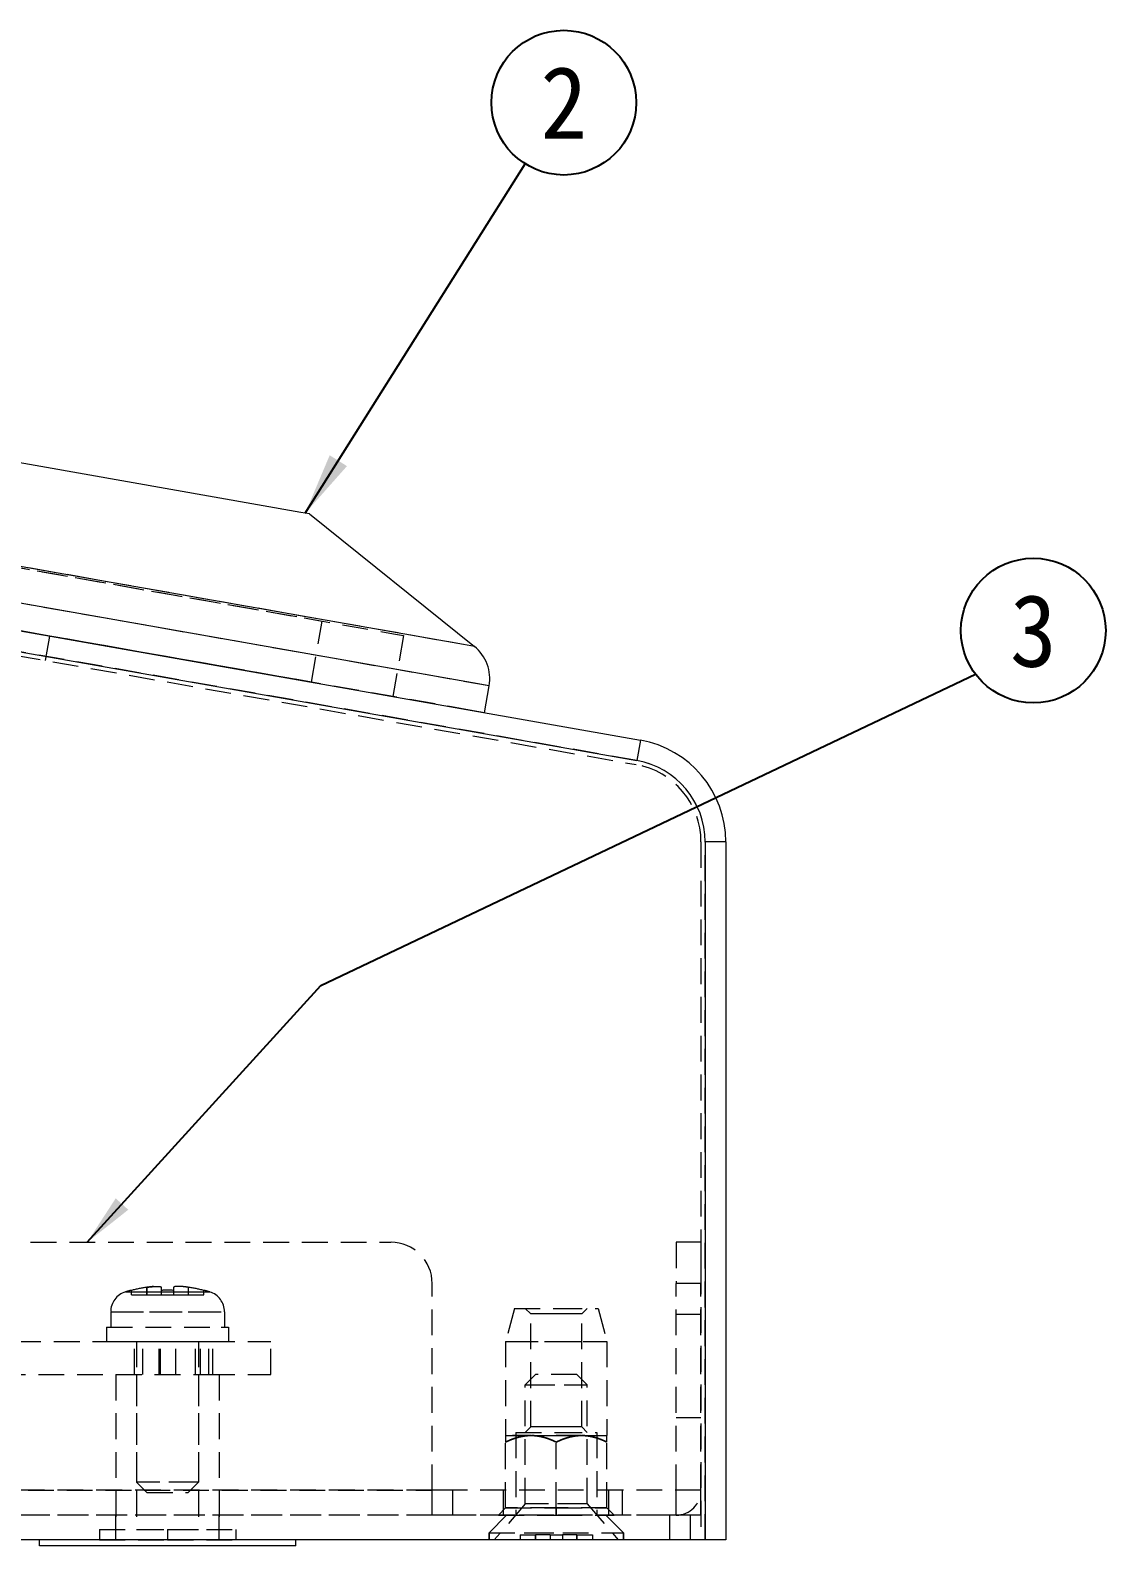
# Model space of a CAD drawing. Extents: x 2 to 587, y 5 to 415.
# Drawn here: x 433.1 to 485.1, y 99.1 to 172.4 of the extents above; entities that cross this region are included whole.
import ezdxf
from ezdxf.enums import TextEntityAlignment as Align

# ---------------------------------------------------------------- set-up
doc = ezdxf.new("R2010")
doc.units = 0
doc.header["$LTSCALE"] = 5
doc.header["$MEASUREMENT"] = 0
doc.linetypes.add('HIDDEN', pattern=[0.375, 0.25, -0.125])
doc.layers.get('0').update_dxf_attribs({"linetype": 'CONTINUOUS', "lineweight": 25})
doc.layers.add('1', color=1, linetype='HIDDEN', lineweight=13)
doc.layers.add('6', color=6, linetype='CONTINUOUS', lineweight=13)
doc.layers.add('문자', color=4, linetype='CONTINUOUS')
doc.styles.get("Standard").update_dxf_attribs({"font": 'simplex.shx'})
doc.styles.add('굴림', font='')
doc.styles.add('굴림체', font='')
doc.styles.get('굴림').set_extended_font_data('Gulim')
doc.styles.get('굴림체').set_extended_font_data('GulimChe')
doc.dimstyles.get("Standard").update_dxf_attribs({"dimtxt": 3, "dimasz": 3, "dimexe": 1.5, "dimexo": 1.5, "dimgap": 1.5, "dimtad": 1, "dimdec": 1, "dimdsep": 46, "dimtxsty": 'Standard', "dimcen": 0, "dimclrd": 6, "dimclre": 6, "dimclrt": 4, "dimadec": 1, "dimazin": 2, "dimtfac": 1, "dimtdec": 1, "dimtmove": 0, "dimatfit": 0, "dimfxl": 0, "dimtolj": 1, "dimtzin": 0, "dimarcsym": 0})

# ---------------------------------------------------------------- blocks, each defined once
blk = doc.blocks.new('BNNOcb7a48ff-acd4-443c-a27d-13902d2f73bf_1')
blk.add_circle((0, 0), 3.5)
at = {"layer": '문자', "style": '굴림체'}
blk.add_attdef('BNNOcb7a48ff-acd4-443c-a27d-13902d2f73bf_1', text='', height=3.5, dxfattribs=at).set_placement((0, 0), align=Align.MIDDLE_CENTER)
blk = doc.blocks.new('HIDDEN')
at = {"layer": '1'}
for p, q in [((347.405, 157.148), (462.405, 136.87)), ((462.44, 137.067), (347.44, 157.345)), ((374.345, 156.662), (450.678, 143.203)), ((378.285, 155.968), (446.788, 143.889)), ((454.584, 142.585), (383.241, 155.165)), ((454.533, 139.477), (369.393, 154.489)), ((455.3, 140.679), (382.217, 153.566)), ((446.267, 140.934), (377.764, 153.013)), ((446.7, 140.858), (447.221, 143.812)), ((446.788, 143.889), (447.221, 143.812)), ((433.846, 141.906), (434.054, 143.088)), ((451.16, 143.118), (450.639, 140.163)), ((450.678, 143.203), (451.16, 143.118)), ((446.7, 140.858), (446.267, 140.934)), ((455.071, 139.382), (454.533, 139.477)), ((462.614, 138.052), (462.44, 137.067)), ((465.545, 133.128), (465.545, 99.364)), ((465.745, 99.364), (465.745, 133.128)), ((466.745, 133.128), (465.745, 133.128)), ((348.745, 113.764), (450.545, 113.764)), ((464.345, 113.764), (464.345, 111.764)), ((465.545, 113.764), (464.345, 113.764)), ((465.545, 113.764), (465.545, 111.764)), ((437.995, 111.435), (437.995, 111.442)), ((437.995, 111.214), (437.995, 111.435)), ((438.745, 111.586), (438.745, 111.214)), ((438.745, 111.214), (438.745, 111.586)), ((439.445, 111.435), (439.445, 111.586)), ((439.445, 111.214), (439.445, 111.435)), ((440.045, 111.435), (440.045, 111.586)), ((440.045, 111.214), (440.045, 111.435)), ((440.745, 111.586), (440.745, 111.214)), ((440.745, 111.586), (440.745, 111.214)), ((441.495, 111.435), (441.495, 111.442)), ((441.495, 111.214), (441.495, 111.435)), ((452.545, 101.764), (452.545, 111.764)), ((464.345, 101.764), (464.345, 111.764)), ((465.545, 111.764), (464.345, 111.764)), ((465.545, 111.764), (464.345, 111.764)), ((465.545, 101.764), (465.545, 111.764)), ((437.704, 111.36), (438.766, 111.36)), ((437.954, 111.36), (440.724, 111.36)), ((437.995, 111.214), (438.745, 111.214)), ((438.745, 111.214), (439.445, 111.214)), ((438.766, 111.36), (441.537, 111.36)), ((439.445, 111.214), (440.045, 111.214)), ((440.045, 111.214), (440.745, 111.214)), ((440.724, 111.36), (441.787, 111.36)), ((440.745, 111.214), (441.495, 111.214)), ((436.995, 110.404), (442.159, 110.404)), ((436.995, 110.404), (436.995, 109.664)), ((437.332, 110.404), (442.495, 110.404)), ((442.495, 110.404), (442.495, 109.664)), ((456.524, 110.564), (456.095, 108.964)), ((456.524, 110.564), (456.095, 108.964)), ((456.524, 110.564), (458.545, 110.564)), ((457.316, 110.294), (457.045, 110.564)), ((457.316, 110.294), (457.045, 110.564)), ((458.545, 110.294), (457.316, 110.294)), ((457.316, 104.835), (457.316, 110.294)), ((459.61, 110.294), (457.316, 110.294)), ((457.316, 104.835), (457.316, 110.294)), ((459.775, 110.294), (457.481, 110.294)), ((458.545, 110.564), (460.567, 110.564)), ((459.775, 110.294), (458.545, 110.294)), ((459.775, 110.294), (460.045, 110.564)), ((459.775, 110.294), (460.045, 110.564)), ((459.775, 104.835), (459.775, 110.294)), ((459.775, 104.835), (459.775, 110.294)), ((460.567, 110.564), (460.995, 108.964)), ((460.567, 110.564), (460.995, 108.964)), ((465.545, 110.264), (464.345, 110.264)), ((465.545, 110.264), (464.345, 110.264)), ((465.545, 110.264), (464.345, 110.264)), ((436.795, 109.664), (442.334, 109.664)), ((436.795, 109.664), (436.795, 108.964)), ((442.334, 109.664), (442.695, 109.664)), ((442.695, 109.664), (442.695, 108.964)), ((351.745, 108.964), (441.745, 108.964)), ((436.795, 108.964), (442.334, 108.964)), ((438.145, 107.364), (438.145, 108.964)), ((438.145, 107.364), (438.145, 108.964)), ((438.245, 108.964), (438.245, 102.164)), ((438.55, 107.364), (438.55, 108.964)), ((438.55, 107.364), (438.55, 108.964)), ((438.55, 107.364), (438.55, 108.964)), ((438.55, 107.364), (438.55, 108.964)), ((438.55, 107.364), (438.55, 108.964)), ((438.55, 107.364), (438.55, 108.964)), ((438.55, 107.364), (438.55, 108.964)), ((438.55, 107.364), (438.55, 108.964)), ((438.55, 107.364), (438.55, 108.964)), ((438.55, 107.364), (438.55, 108.964)), ((439.345, 107.364), (439.345, 108.964)), ((439.345, 107.364), (439.345, 108.964)), ((439.345, 107.364), (439.345, 108.964)), ((439.345, 107.364), (439.345, 108.964)), ((439.345, 107.364), (439.345, 108.964)), ((439.345, 107.364), (439.345, 108.964)), ((439.345, 107.364), (439.345, 108.964)), ((439.4, 107.364), (439.4, 108.964)), ((439.4, 107.364), (439.4, 108.964)), ((439.4, 107.364), (439.4, 108.964)), ((439.4, 107.364), (439.4, 108.964)), ((439.4, 107.364), (439.4, 108.964)), ((439.4, 107.364), (439.4, 108.964)), ((439.4, 107.364), (439.4, 108.964)), ((439.4, 107.364), (439.4, 108.964)), ((439.4, 107.364), (439.4, 108.964)), ((439.4, 107.364), (439.4, 108.964)), ((440.145, 107.364), (440.145, 108.964)), ((440.145, 107.364), (440.145, 108.964)), ((440.145, 107.364), (440.145, 108.964)), ((440.145, 107.364), (440.145, 108.964)), ((440.145, 107.364), (440.145, 108.964)), ((440.145, 107.364), (440.145, 108.964)), ((440.145, 107.364), (440.145, 108.964)), ((441.09, 107.364), (441.09, 108.964)), ((441.09, 107.364), (441.09, 108.964)), ((441.09, 107.364), (441.09, 108.964)), ((441.09, 107.364), (441.09, 108.964)), ((441.09, 107.364), (441.09, 108.964)), ((441.09, 107.364), (441.09, 108.964)), ((441.09, 107.364), (441.09, 108.964)), ((441.09, 107.364), (441.09, 108.964)), ((441.09, 107.364), (441.09, 108.964)), ((441.09, 107.364), (441.09, 108.964)), ((441.245, 108.964), (441.245, 102.164)), ((441.345, 107.364), (441.345, 108.964)), ((441.345, 107.364), (441.345, 108.964)), ((441.745, 107.364), (441.745, 108.964)), ((441.745, 108.964), (444.745, 108.964)), ((441.745, 107.364), (441.745, 108.964)), ((441.94, 107.364), (441.94, 108.964)), ((441.94, 107.364), (441.94, 108.964)), ((441.94, 107.364), (441.94, 108.964)), ((441.94, 107.364), (441.94, 108.964)), ((441.94, 107.364), (441.94, 108.964)), ((441.94, 107.364), (441.94, 108.964)), ((441.94, 107.364), (441.94, 108.964)), ((441.94, 107.364), (441.94, 108.964)), ((441.94, 107.364), (441.94, 108.964)), ((441.94, 107.364), (441.94, 108.964)), ((442.334, 108.964), (442.695, 108.964)), ((444.745, 107.364), (444.745, 108.964)), ((456.095, 108.964), (458.545, 108.964)), ((456.095, 108.964), (456.095, 104.414)), ((456.095, 108.964), (460.667, 108.964)), ((456.095, 108.964), (456.095, 104.414)), ((456.424, 108.964), (460.995, 108.964)), ((458.545, 108.964), (460.995, 108.964)), ((460.995, 108.964), (460.995, 104.414)), ((460.995, 108.964), (460.995, 104.414)), ((354.745, 107.364), (441.745, 107.364)), ((437.245, 107.364), (441.939, 107.364)), ((437.245, 107.364), (437.245, 99.864)), ((438.245, 107.364), (438.245, 99.864)), ((441.245, 107.364), (441.245, 99.864)), ((441.745, 107.364), (444.745, 107.364)), ((441.939, 107.364), (442.245, 107.364)), ((442.245, 107.364), (442.245, 99.864)), ((457.545, 107.364), (457.045, 106.864)), ((457.668, 107.364), (457.545, 107.364)), ((459.545, 107.364), (457.668, 107.364)), ((459.545, 107.364), (460.045, 106.864)), ((457.045, 106.864), (459.862, 106.864)), ((457.045, 101.114), (457.045, 106.864)), ((457.229, 106.864), (460.045, 106.864)), ((460.045, 101.114), (460.045, 106.864)), ((457.316, 104.835), (457.045, 104.564)), ((457.316, 104.835), (457.045, 104.564)), ((458.545, 104.835), (457.316, 104.835)), ((459.61, 104.835), (457.316, 104.835)), ((459.775, 104.835), (457.481, 104.835)), ((459.775, 104.835), (458.545, 104.835)), ((459.775, 104.835), (460.045, 104.564)), ((459.775, 104.835), (460.045, 104.564)), ((465.545, 105.264), (464.345, 105.264)), ((465.545, 105.264), (464.345, 105.264)), ((465.545, 105.264), (464.345, 105.264)), ((456.095, 104.414), (457.32, 104.414)), ((456.095, 104.414), (457.32, 104.414)), ((456.095, 104.414), (456.095, 104.096)), ((456.095, 104.414), (457.32, 104.414)), ((456.095, 104.414), (456.424, 104.414)), ((456.095, 100.914), (456.095, 104.096)), ((457.32, 104.414), (456.424, 104.414)), ((456.585, 104.564), (458.545, 104.564)), ((456.585, 104.564), (456.585, 100.564)), ((456.585, 104.564), (456.585, 100.564)), ((457.32, 104.414), (458.545, 104.414)), ((457.32, 104.414), (458.545, 104.414)), ((457.32, 104.414), (459.77, 104.414)), ((457.32, 104.414), (459.77, 104.414)), ((458.545, 104.564), (460.505, 104.564)), ((459.77, 104.414), (458.545, 104.414)), ((458.545, 104.414), (459.77, 104.414)), ((458.545, 100.914), (458.545, 104.096)), ((458.545, 100.914), (458.545, 104.096)), ((458.545, 100.914), (458.545, 104.096)), ((458.545, 100.914), (458.545, 104.096)), ((459.77, 104.414), (460.995, 104.414)), ((459.77, 104.414), (460.995, 104.414)), ((459.77, 104.414), (460.995, 104.414)), ((459.77, 104.414), (460.667, 104.414)), ((460.505, 104.564), (460.505, 100.564)), ((460.505, 104.564), (460.505, 100.564)), ((460.667, 104.414), (460.995, 104.414)), ((460.995, 104.096), (460.995, 104.414)), ((460.995, 100.914), (460.995, 104.096)), ((441.062, 102.164), (438.245, 102.164)), ((438.745, 101.664), (438.245, 102.164)), ((441.245, 102.164), (438.429, 102.164)), ((440.745, 101.664), (441.245, 102.164)), ((452.545, 101.764), (346.745, 101.764)), ((346.745, 101.764), (452.545, 101.764)), ((452.545, 101.764), (346.745, 101.764)), ((438.745, 101.664), (440.623, 101.664)), ((440.623, 101.664), (440.745, 101.664)), ((453.545, 101.764), (452.545, 101.764)), ((452.545, 100.564), (452.545, 101.764)), ((461.745, 101.764), (453.545, 101.764)), ((453.545, 100.564), (453.545, 101.764)), ((455.995, 100.564), (455.995, 101.764)), ((458.545, 100.564), (458.545, 101.764)), ((458.545, 100.564), (458.545, 101.764)), ((458.545, 100.564), (458.545, 101.764)), ((458.545, 100.564), (458.545, 101.764)), ((461.095, 100.564), (461.095, 101.764)), ((465.545, 101.764), (461.745, 101.764)), ((461.745, 100.564), (461.745, 101.764)), ((461.745, 100.564), (461.745, 101.764)), ((464.345, 100.564), (464.345, 101.764)), ((465.545, 100.564), (465.545, 101.764)), ((464.045, 100.564), (344.445, 100.564)), ((452.545, 100.564), (346.745, 100.564)), ((437.245, 99.364), (437.245, 100.564)), ((437.245, 99.364), (437.245, 100.564)), ((442.245, 99.364), (442.245, 100.564)), ((442.245, 99.364), (442.245, 100.564)), ((453.545, 100.564), (452.545, 100.564)), ((461.745, 100.564), (453.545, 100.564)), ((456.145, 100.564), (455.295, 99.714)), ((456.145, 100.564), (455.295, 99.714)), ((457.045, 101.114), (455.545, 99.364)), ((455.745, 100.564), (456.095, 100.914)), ((455.745, 100.564), (458.545, 100.564)), ((458.545, 100.914), (456.095, 100.914)), ((456.095, 100.914), (458.545, 100.914)), ((456.095, 100.914), (458.545, 100.914)), ((458.545, 100.914), (456.095, 100.914)), ((459.862, 101.114), (457.045, 101.114)), ((460.045, 101.114), (457.229, 101.114)), ((458.545, 100.914), (460.995, 100.914)), ((460.995, 100.914), (458.545, 100.914)), ((458.545, 100.914), (458.545, 100.564)), ((458.545, 100.914), (458.545, 100.564)), ((458.545, 100.914), (460.995, 100.914)), ((460.995, 100.914), (458.545, 100.914)), ((458.545, 100.914), (458.545, 100.564)), ((458.545, 100.914), (458.545, 100.564)), ((458.545, 100.564), (461.345, 100.564)), ((460.045, 101.114), (461.545, 99.364)), ((460.945, 100.564), (461.795, 99.714)), ((460.945, 100.564), (461.795, 99.714)), ((460.995, 100.914), (461.345, 100.564)), ((465.545, 100.564), (461.745, 100.564)), ((464.045, 99.364), (464.045, 100.564)), ((464.045, 99.364), (464.045, 100.564)), ((465.045, 100.564), (464.045, 100.564)), ((465.045, 99.364), (465.045, 100.564)), ((436.445, 99.864), (439.745, 99.864)), ((436.445, 99.864), (436.445, 99.364)), ((438.245, 99.864), (441.062, 99.864)), ((439.745, 99.864), (443.045, 99.864)), ((439.745, 99.864), (439.745, 99.364)), ((439.745, 99.864), (439.745, 99.364)), ((441.062, 99.864), (441.245, 99.864)), ((443.045, 99.864), (443.045, 99.364)), ((455.295, 99.714), (460.103, 99.714)), ((455.295, 99.714), (460.103, 99.714)), ((455.295, 99.714), (455.295, 99.364)), ((455.295, 99.364), (455.295, 99.714)), ((456.987, 99.714), (461.795, 99.714)), ((456.987, 99.714), (461.795, 99.714)), ((461.795, 99.714), (461.795, 99.364)), ((461.795, 99.364), (461.795, 99.714)), ((445.186, 99.085), (433.545, 99.085)), ((436.445, 99.364), (439.745, 99.364)), ((439.745, 99.364), (443.045, 99.364)), ((445.945, 99.085), (445.186, 99.085)), ((456.795, 99.614), (457.545, 99.614)), ((456.795, 99.614), (456.795, 99.364)), ((458.245, 99.614), (457.545, 99.614)), ((457.545, 99.364), (457.545, 99.614)), ((457.545, 99.614), (457.545, 99.364)), ((458.245, 99.614), (458.845, 99.614)), ((458.245, 99.614), (458.245, 99.364)), ((459.545, 99.614), (458.845, 99.614)), ((458.845, 99.614), (458.845, 99.364)), ((459.545, 99.614), (460.295, 99.614)), ((459.545, 99.364), (459.545, 99.614)), ((459.545, 99.614), (459.545, 99.364)), ((460.295, 99.614), (460.295, 99.364))]:
    blk.add_line(p, q, dxfattribs=at)
for centre, radius, start, end in [((461.745, 133.128), 3.8, 0, 80), ((461.745, 133.128), 4, 0, 80), ((450.545, 111.764), 2, 360, 90), ((439.745, 104.664), 7, 104.47746, 106.95773), ((439.745, 104.664), 6.994, 98.22081, 104.49125), ((439.745, 104.664), 6.994, 98.22081, 104.49125), ((439.391, 107.172), 4.461, 94.25831, 98.32151), ((439.745, 104.67), 6.772, 87.46117, 92.53883), ((439.745, 104.67), 6.772, 87.46117, 92.53883), ((440.1, 107.172), 4.461, 81.6818, 85.7448), ((439.745, 104.664), 6.994, 75.50878, 81.77916), ((439.745, 104.664), 6.994, 75.50878, 81.77916), ((439.745, 104.664), 7, 73.04227, 75.52254), ((437.995, 110.404), 1, 106.95777, 180), ((441.495, 110.404), 1, 0, 73.04223), ((464.345, 101.764), 1.2, 270, 0)]:
    blk.add_arc(centre, radius, start, end, dxfattribs=at)
for points, knots in [([(438.745, 111.586), (438.79, 111.593), (438.825, 111.597), (438.856, 111.601), (438.967, 111.614), (439.027, 111.618), (439.065, 111.621), (439.159, 111.627), (439.225, 111.628), (439.264, 111.628), (439.308, 111.627), (439.35, 111.623), (439.357, 111.623), (439.364, 111.622), (439.371, 111.621)], [0, 0, 0, 0, 0, 0, 0.543003, 0.543003, 0.543003, 2.319633, 2.319633, 2.319633, 5.14317, 5.14317, 5.14317, 5.720793, 5.720793, 5.720793, 5.720793, 5.720793, 5.720793]), ([(439.06, 111.621), (439.139, 111.626), (439.192, 111.628), (439.243, 111.629), (439.309, 111.628), (439.371, 111.621), (439.386, 111.618), (439.414, 111.614), (439.436, 111.601), (439.44, 111.598), (439.445, 111.594), (439.445, 111.586)], [0, 0, 0, 0, 0, 0, 3.354403, 3.354403, 3.354403, 5.13364, 5.13364, 5.13364, 5.703459, 5.703459, 5.703459, 5.703459, 5.703459, 5.703459]), ([(439.371, 111.621), (439.386, 111.618), (439.402, 111.616), (439.411, 111.613), (439.43, 111.608), (439.442, 111.596), (439.444, 111.593), (439.445, 111.59), (439.445, 111.586)], [0, 0, 0, 0, 0, 0, 1.29824, 1.29824, 1.29824, 1.600977, 1.600977, 1.600977, 1.600977, 1.600977, 1.600977]), ([(440.431, 111.621), (440.351, 111.626), (440.299, 111.628), (440.248, 111.629), (440.181, 111.628), (440.12, 111.621), (440.104, 111.618), (440.077, 111.614), (440.054, 111.601), (440.05, 111.598), (440.045, 111.594), (440.045, 111.586)], [0, 0, 0, 0, 0, 0, 3.354403, 3.354403, 3.354403, 5.13364, 5.13364, 5.13364, 5.70346, 5.70346, 5.70346, 5.70346, 5.70346, 5.70346]), ([(440.12, 111.621), (440.104, 111.618), (440.089, 111.616), (440.08, 111.613), (440.06, 111.608), (440.049, 111.596), (440.047, 111.593), (440.045, 111.59), (440.045, 111.586)], [0, 0, 0, 0, 0, 0, 1.29824, 1.29824, 1.29824, 1.600977, 1.600977, 1.600977, 1.600977, 1.600977, 1.600977]), ([(440.745, 111.586), (440.7, 111.593), (440.666, 111.597), (440.634, 111.601), (440.524, 111.614), (440.463, 111.618), (440.426, 111.621), (440.331, 111.627), (440.266, 111.628), (440.226, 111.628), (440.183, 111.627), (440.141, 111.623), (440.134, 111.623), (440.127, 111.622), (440.12, 111.621)], [0, 0, 0, 0, 0, 0, 0.543003, 0.543003, 0.543003, 2.319633, 2.319633, 2.319633, 5.143169, 5.143169, 5.143169, 5.720793, 5.720793, 5.720793, 5.720793, 5.720793, 5.720793])]:
    blk.add_open_spline(points, degree=5, knots=knots, dxfattribs=at)
for points in [[(457.32, 104.414), (457.098, 104.414), (456.875, 104.386), (456.644, 104.33), (456.392, 104.24), (456.095, 104.096)], [(456.095, 104.096), (456.392, 104.24), (456.644, 104.33), (456.875, 104.386), (457.098, 104.414), (457.32, 104.414)], [(456.095, 104.096), (456.392, 104.24), (456.644, 104.33), (456.875, 104.386), (457.098, 104.414), (457.32, 104.414)], [(457.32, 104.414), (457.098, 104.414), (456.875, 104.386), (456.644, 104.33), (456.392, 104.24), (456.095, 104.096)], [(458.545, 104.096), (458.248, 104.24), (457.996, 104.33), (457.766, 104.386), (457.543, 104.414), (457.32, 104.414)], [(457.32, 104.414), (457.543, 104.414), (457.766, 104.386), (457.996, 104.33), (458.248, 104.24), (458.545, 104.096)], [(457.32, 104.414), (457.543, 104.414), (457.766, 104.386), (457.996, 104.33), (458.248, 104.24), (458.545, 104.096)], [(458.545, 104.096), (458.248, 104.24), (457.996, 104.33), (457.766, 104.386), (457.543, 104.414), (457.32, 104.414)], [(458.545, 104.096), (458.842, 104.24), (459.094, 104.33), (459.325, 104.386), (459.548, 104.414), (459.77, 104.414)], [(459.77, 104.414), (459.548, 104.414), (459.325, 104.386), (459.094, 104.33), (458.842, 104.24), (458.545, 104.096)], [(458.545, 104.096), (458.842, 104.24), (459.094, 104.33), (459.325, 104.386), (459.548, 104.414), (459.77, 104.414)], [(459.77, 104.414), (459.548, 104.414), (459.325, 104.386), (459.094, 104.33), (458.842, 104.24), (458.545, 104.096)], [(459.77, 104.414), (459.993, 104.414), (460.216, 104.386), (460.446, 104.33), (460.698, 104.24), (460.995, 104.096)], [(460.995, 104.096), (460.698, 104.24), (460.446, 104.33), (460.216, 104.386), (459.993, 104.414), (459.77, 104.414)], [(459.77, 104.414), (459.993, 104.414), (460.216, 104.386), (460.446, 104.33), (460.698, 104.24), (460.995, 104.096)], [(460.995, 104.096), (460.698, 104.24), (460.446, 104.33), (460.216, 104.386), (459.993, 104.414), (459.77, 104.414)]]:
    blk.add_open_spline(points, degree=5, dxfattribs=at)

msp = doc.modelspace()

# ---------------------------------------------------------------- linework, layer by layer
at = {"color": 7, "lineweight": 18}
for p, q in [((446.198, 149.07), (380.63, 160.631)), ((347.614, 158.33), (462.614, 138.052)), ((466.745, 133.128), (466.745, 99.364)), ((465.745, 99.364), (342.745, 99.364)), ((464.045, 99.364), (344.445, 99.364))]:
    msp.add_line(p, q, dxfattribs=at)
at = {"color": 7, "lineweight": 9}
for p, q in [((347.44, 157.345), (462.44, 137.067)), ((454.058, 142.678), (370.946, 157.333)), ((454.762, 140.774), (369.622, 155.787)), ((465.745, 133.128), (465.745, 99.364))]:
    msp.add_line(p, q, dxfattribs=at)
at = {"color": 7, "lineweight": 18, "ltscale": 0.010518}
msp.add_line((446.612, 148.997), (446.198, 149.07), dxfattribs=at)
at = {"color": 7, "lineweight": 18, "ltscale": 0.255754}
msp.add_line((446.612, 148.997), (454.584, 142.585), dxfattribs=at)
at = {"color": 7, "lineweight": 9, "ltscale": 0.013333}
msp.add_line((454.584, 142.585), (454.058, 142.678), dxfattribs=at)
at = {"color": 7, "lineweight": 9, "ltscale": 0.013658}
msp.add_line((455.3, 140.679), (454.762, 140.774), dxfattribs=at)
at = {"color": 7, "lineweight": 18, "ltscale": 0.032936}
msp.add_line((455.071, 139.382), (455.3, 140.679), dxfattribs=at)
at = {"color": 7, "lineweight": 9, "ltscale": 0.025}
for p, q in [((462.614, 138.052), (462.44, 137.067)), ((466.745, 133.128), (465.745, 133.128))]:
    msp.add_line(p, q, dxfattribs=at)
at = {"color": 7, "lineweight": 18, "ltscale": 0.018975}
msp.add_line((434.304, 99.364), (433.545, 99.364), dxfattribs=at)
at = {"color": 7, "lineweight": 18, "ltscale": 0.006973}
for p, q in [((433.545, 99.085), (433.545, 99.364)), ((445.945, 99.085), (445.945, 99.364))]:
    msp.add_line(p, q, dxfattribs=at)
at = {"color": 7, "lineweight": 9, "ltscale": 0.018975}
msp.add_line((434.304, 99.085), (433.545, 99.085), dxfattribs=at)
at = {"color": 7, "lineweight": 18, "ltscale": 0.291025}
msp.add_line((445.945, 99.364), (434.304, 99.364), dxfattribs=at)
at = {"color": 7, "lineweight": 9, "ltscale": 0.291025}
msp.add_line((445.945, 99.085), (434.304, 99.085), dxfattribs=at)
at = {"color": 7, "lineweight": 18, "ltscale": 0.009181}
msp.add_line((455.913, 99.364), (455.545, 99.364), dxfattribs=at)
at = {"color": 7, "lineweight": 18, "ltscale": 0.140819}
msp.add_line((461.545, 99.364), (455.913, 99.364), dxfattribs=at)
at = {"color": 7, "lineweight": 18, "ltscale": 0.025}
for p, q in [((465.045, 99.364), (464.045, 99.364)), ((466.745, 99.364), (465.745, 99.364))]:
    msp.add_line(p, q, dxfattribs=at)
at = {"color": 7, "lineweight": 18}
for centre, radius, start, end in [((453.33, 141.027), 2, 350, 51.18921), ((461.745, 133.128), 5, 0, 80)]:
    msp.add_arc(centre, radius, start, end, dxfattribs=at)
at = {"color": 7, "lineweight": 9}
msp.add_arc((461.745, 133.128), 4, 0, 80, dxfattribs=at)

# ---------------------------------------------------------------- block references
for p, values in [((458.911, 168.891), {'BNNOcb7a48ff-acd4-443c-a27d-13902d2f73bf_1': '2'}), ((481.619, 143.352), {'BNNOcb7a48ff-acd4-443c-a27d-13902d2f73bf_1': '3'})]:
    msp.add_blockref('BNNOcb7a48ff-acd4-443c-a27d-13902d2f73bf_1', p).add_auto_attribs(values)
msp.add_blockref('HIDDEN', (0, 0))

# ---------------------------------------------------------------- leaders
msp.add_leader([(435.857, 113.764), (447.162, 126.179), (478.824, 141.246)], dimstyle='Standard', override={"dimasz": 2.5, "dimgap": 1, "dimtad": 0, "dimtxsty": '굴림', "dimatfit": 3})
at = {"layer": '6'}
msp.add_leader([(446.405, 149.033), (457.046, 165.929)], dimstyle='Standard', override={"dimscale": 1, "dimasz": 3}, dxfattribs=at)

doc.saveas('drawing.dxf')
